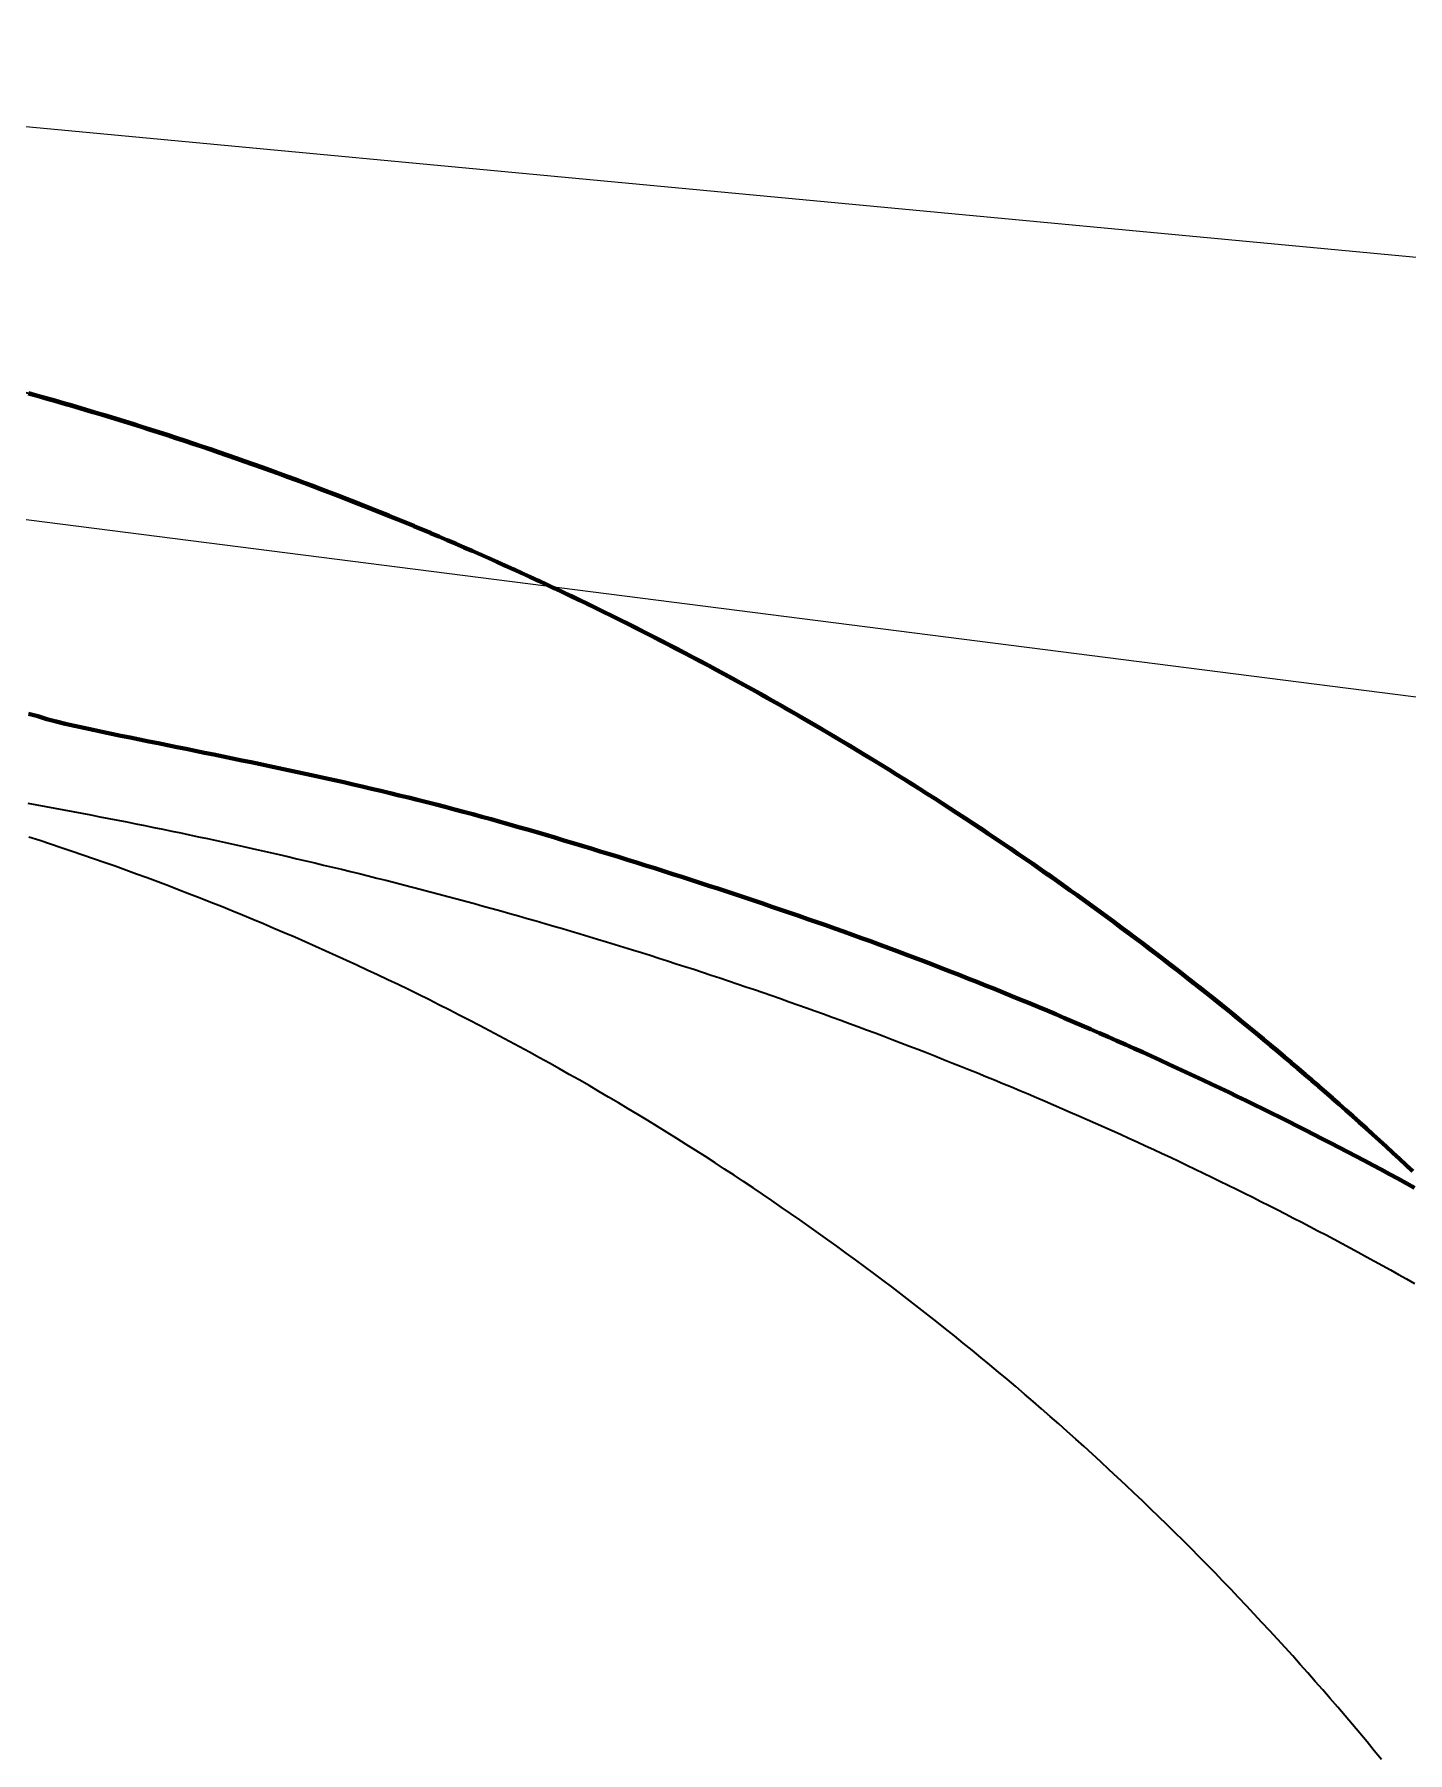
# Model space of a CAD drawing. Header units: millimetres. Extents: x 0 to 2382, y 0 to 420.
# Drawn here: x 161.99 to 169.57, y 322.09 to 331.59 of the extents above; entities that cross this region are included whole.
import ezdxf

# ---------------------------------------------------------------- set-up
doc = ezdxf.new("R2010")
doc.units = ezdxf.units.MM
doc.linetypes.add('IRAM-E-TRAZOS', pattern=[5, 4, -1])
for name, color, linetype, lineweight in [('01-VISIBLE', 7, 'CONTINUOUS', 70), ('02-OCULTA', 4, 'IRAM-E-TRAZOS', 35), ('08-FINA', 5, 'CONTINUOUS', 18)]:
    doc.layers.add(name, color=color, linetype=linetype, lineweight=lineweight)

msp = doc.modelspace()

# ---------------------------------------------------------------- linework, layer by layer
at = {"layer": '01-VISIBLE'}
for points in [[(169.6019, 325.3052), (169.5654, 325.3394), (169.5288, 325.3735), (169.492, 325.4075), (169.4552, 325.4414), (169.4183, 325.4752), (169.3813, 325.5089), (169.3442, 325.5425), (169.307, 325.576), (169.2698, 325.6094), (169.2324, 325.6427), (169.1949, 325.6759), (169.1574, 325.709), (169.1197, 325.742), (169.082, 325.7748), (169.0442, 325.8076), (169.0063, 325.8403), (168.9683, 325.8729), (168.9302, 325.9054), (168.892, 325.9377), (168.8538, 325.97), (168.8154, 326.0021), (168.777, 326.0342), (168.7385, 326.0662), (168.6999, 326.098), (168.6612, 326.1297), (168.6224, 326.1614), (168.5835, 326.1929), (168.5445, 326.2243), (168.5055, 326.2556), (168.4664, 326.2868), (168.4272, 326.3179), (168.3879, 326.3489), (168.3485, 326.3798), (168.309, 326.4106), (168.2695, 326.4413), (168.2298, 326.4718), (168.1901, 326.5023), (168.1503, 326.5326), (168.1104, 326.5629), (168.0705, 326.593), (168.0304, 326.623), (167.9903, 326.6529), (167.9501, 326.6827), (167.9098, 326.7124), (167.8694, 326.742), (167.8289, 326.7715), (167.7884, 326.8008), (167.7478, 326.8301), (167.7071, 326.8592), (167.6663, 326.8882), (167.6255, 326.9171), (167.5845, 326.9459), (167.5435, 326.9746), (167.5024, 327.0032), (167.4613, 327.0317), (167.42, 327.06), (167.3787, 327.0883), (167.3373, 327.1164), (167.2958, 327.1444), (167.2543, 327.1723), (167.2127, 327.2001), (167.1709, 327.2278), (167.1292, 327.2553), (167.0873, 327.2828), (167.0454, 327.3101), (167.0034, 327.3373), (166.9613, 327.3644), (166.9192, 327.3914), (166.8769, 327.4183), (166.8346, 327.445), (166.7923, 327.4717), (166.7498, 327.4982), (166.7073, 327.5246), (166.6647, 327.5509), (166.6221, 327.5771), (166.5793, 327.6031), (166.5365, 327.6291), (166.4936, 327.6549), (166.4507, 327.6806), (166.4077, 327.7062), (166.3646, 327.7317), (166.3215, 327.757), (166.2782, 327.7823), (166.2349, 327.8074), (166.1916, 327.8324), (166.1482, 327.8573), (166.1047, 327.882), (166.0611, 327.9067), (166.0175, 327.9312), (165.9738, 327.9556), (165.93, 327.9799), (165.8862, 328.004), (165.8423, 328.0281), (165.7983, 328.052), (165.7543, 328.0758), (165.7102, 328.0995), (165.666, 328.1231), (165.6218, 328.1465), (165.5775, 328.1698), (165.5332, 328.193), (165.4888, 328.2161), (165.4443, 328.2391), (165.3998, 328.2619), (165.3552, 328.2846), (165.3105, 328.3072), (165.2658, 328.3297), (165.221, 328.352), (165.1762, 328.3742), (165.1313, 328.3963), (165.0863, 328.4183), (165.0413, 328.4402), (164.9962, 328.4619), (164.951, 328.4835), (164.9058, 328.505), (164.8606, 328.5264), (164.8153, 328.5476), (164.7699, 328.5687), (164.7244, 328.5897), (164.6789, 328.6106), (164.6334, 328.6313), (164.5878, 328.6519), (164.5421, 328.6724), (164.4964, 328.6928), (164.4506, 328.713), (164.4048, 328.7332), (164.3589, 328.7531), (164.313, 328.773), (164.267, 328.7928), (164.2209, 328.8124), (164.1748, 328.8319), (164.1287, 328.8512), (164.0825, 328.8705), (164.0362, 328.8896), (163.9899, 328.9085), (163.9436, 328.9274), (163.8971, 328.9461), (163.8507, 328.9647), (163.8042, 328.9832), (163.7576, 329.0016), (163.711, 329.0198), (163.6643, 329.0379), (163.6176, 329.0558), (163.5708, 329.0737), (163.524, 329.0914), (163.4772, 329.109), (163.4303, 329.1264), (163.3833, 329.1437), (163.3363, 329.1609), (163.2892, 329.178), (163.2422, 329.1949), (163.195, 329.2117), (163.1478, 329.2284), (163.1006, 329.245), (163.0533, 329.2614), (163.006, 329.2777), (162.9586, 329.2939), (162.9112, 329.3099), (162.8637, 329.3258), (162.8162, 329.3416), (162.7687, 329.3572), (162.7211, 329.3727), (162.6735, 329.3881), (162.6258, 329.4034), (162.5781, 329.4185), (162.5304, 329.4335), (162.4826, 329.4483), (162.4347, 329.4631), (162.3869, 329.4777), (162.339, 329.4921), (162.291, 329.5065), (162.243, 329.5207), (162.195, 329.5347), (162.1469, 329.5487), (162.0988, 329.5625), (162.0507, 329.5762), (162.0025, 329.5897), (161.9543, 329.6031)], [(161.9544, 329.6047), (162.0026, 329.5912), (162.0508, 329.5777), (162.0989, 329.564), (162.147, 329.5502), (162.1951, 329.5362), (162.2432, 329.5221), (162.2912, 329.5079), (162.3391, 329.4936), (162.387, 329.4791), (162.4349, 329.4645), (162.4828, 329.4497), (162.5306, 329.4349), (162.5783, 329.4198), (162.626, 329.4047), (162.6737, 329.3895), (162.7213, 329.3741), (162.7689, 329.3585), (162.8165, 329.3429), (162.864, 329.3271), (162.9114, 329.3112), (162.9589, 329.2951), (163.0062, 329.279), (163.0536, 329.2627), (163.1008, 329.2462), (163.1481, 329.2297), (163.1953, 329.213), (163.2424, 329.1961), (163.2895, 329.1792), (163.3366, 329.1621), (163.3836, 329.1449), (163.4306, 329.1276), (163.4775, 329.1101), (163.5243, 329.0925), (163.5712, 329.0748), (163.6179, 329.0569), (163.6646, 329.039), (163.7113, 329.0209), (163.7579, 329.0026), (163.8045, 328.9843), (163.851, 328.9658), (163.8975, 328.9472), (163.9439, 328.9284), (163.9903, 328.9096), (164.0366, 328.8906), (164.0829, 328.8715), (164.1291, 328.8522), (164.1752, 328.8328), (164.2213, 328.8133), (164.2674, 328.7937), (164.3134, 328.774), (164.3593, 328.7541), (164.4052, 328.7341), (164.451, 328.7139), (164.4968, 328.6937), (164.5425, 328.6733), (164.5882, 328.6528), (164.6338, 328.6322), (164.6794, 328.6114), (164.7249, 328.5906), (164.7703, 328.5696), (164.8157, 328.5484), (164.861, 328.5272), (164.9063, 328.5058), (164.9515, 328.4843), (164.9966, 328.4627), (165.0417, 328.4409), (165.0868, 328.4191), (165.1317, 328.3971), (165.1766, 328.375), (165.2215, 328.3527), (165.2663, 328.3304), (165.311, 328.3079), (165.3557, 328.2853), (165.4003, 328.2626), (165.4448, 328.2397), (165.4893, 328.2167), (165.5337, 328.1937), (165.5781, 328.1704), (165.6224, 328.1471), (165.6666, 328.1237), (165.7107, 328.1001), (165.7548, 328.0764), (165.7989, 328.0526), (165.8428, 328.0286), (165.8867, 328.0046), (165.9306, 327.9804), (165.9743, 327.9561), (166.018, 327.9317), (166.0617, 327.9072), (166.1052, 327.8825), (166.1487, 327.8577), (166.1922, 327.8329), (166.2355, 327.8078), (166.2788, 327.7827), (166.3221, 327.7575), (166.3652, 327.7321), (166.4083, 327.7066), (166.4513, 327.681), (166.4943, 327.6553), (166.5372, 327.6295), (166.58, 327.6035), (166.6227, 327.5775), (166.6654, 327.5513), (166.7079, 327.525), (166.7505, 327.4985), (166.7929, 327.472), (166.8353, 327.4454), (166.8776, 327.4186), (166.9198, 327.3917), (166.962, 327.3647), (167.0041, 327.3376), (167.0461, 327.3104), (167.088, 327.283), (167.1299, 327.2556), (167.1716, 327.228), (167.2133, 327.2003), (167.255, 327.1725), (167.2965, 327.1446), (167.338, 327.1166), (167.3794, 327.0885), (167.4207, 327.0602), (167.462, 327.0318), (167.5032, 327.0034), (167.5443, 326.9748), (167.5853, 326.9461), (167.6262, 326.9173), (167.6671, 326.8883), (167.7078, 326.8593), (167.7485, 326.8301), (167.7891, 326.8009), (167.8297, 326.7715), (167.8701, 326.742), (167.9105, 326.7125), (167.9508, 326.6828), (167.991, 326.6529), (168.0312, 326.623), (168.0712, 326.593), (168.1112, 326.5629), (168.1511, 326.5326), (168.1909, 326.5022), (168.2306, 326.4718), (168.2702, 326.4412), (168.3098, 326.4105), (168.3493, 326.3797), (168.3886, 326.3488), (168.4279, 326.3178), (168.4672, 326.2867), (168.5063, 326.2555), (168.5453, 326.2242), (168.5843, 326.1927), (168.6232, 326.1612), (168.662, 326.1296), (168.7007, 326.0978), (168.7393, 326.066), (168.7778, 326.034), (168.8163, 326.0019), (168.8546, 325.9698), (168.8929, 325.9375), (168.931, 325.9051), (168.9691, 325.8726), (169.0071, 325.84), (169.045, 325.8073), (169.0829, 325.7745), (169.1206, 325.7416), (169.1582, 325.7086), (169.1958, 325.6755), (169.2332, 325.6423), (169.2706, 325.609), (169.3079, 325.5756), (169.3451, 325.5421), (169.3822, 325.5085), (169.4192, 325.4748), (169.4561, 325.441), (169.4929, 325.4071), (169.5296, 325.373), (169.5663, 325.3389), (169.6028, 325.3047)], [(161.9544, 329.6047), (162.0026, 329.5912), (162.0508, 329.5777), (162.0989, 329.564), (162.147, 329.5502), (162.1951, 329.5362), (162.2432, 329.5221), (162.2912, 329.5079), (162.3391, 329.4936), (162.387, 329.4791), (162.4349, 329.4645), (162.4828, 329.4497), (162.5306, 329.4349), (162.5783, 329.4198), (162.626, 329.4047), (162.6737, 329.3895), (162.7213, 329.3741), (162.7689, 329.3585), (162.8165, 329.3429), (162.864, 329.3271), (162.9114, 329.3112), (162.9589, 329.2951), (163.0062, 329.279), (163.0536, 329.2627), (163.1008, 329.2462), (163.1481, 329.2297), (163.1953, 329.213), (163.2424, 329.1961), (163.2895, 329.1792), (163.3366, 329.1621), (163.3836, 329.1449), (163.4306, 329.1276), (163.4775, 329.1101), (163.5243, 329.0925), (163.5712, 329.0748), (163.6179, 329.0569), (163.6646, 329.039), (163.7113, 329.0209), (163.7579, 329.0026), (163.8045, 328.9843), (163.851, 328.9658), (163.8975, 328.9472), (163.9439, 328.9284), (163.9903, 328.9096), (164.0366, 328.8906), (164.0829, 328.8715), (164.1291, 328.8522), (164.1752, 328.8328), (164.2213, 328.8133), (164.2674, 328.7937), (164.3134, 328.774), (164.3593, 328.7541), (164.4052, 328.7341), (164.451, 328.7139), (164.4968, 328.6937), (164.5425, 328.6733), (164.5882, 328.6528), (164.6338, 328.6322), (164.6794, 328.6114), (164.7249, 328.5906), (164.7703, 328.5696), (164.8157, 328.5484), (164.861, 328.5272), (164.9063, 328.5058), (164.9515, 328.4843), (164.9966, 328.4627), (165.0417, 328.4409), (165.0868, 328.4191), (165.1317, 328.3971), (165.1766, 328.375), (165.2215, 328.3527), (165.2663, 328.3304), (165.311, 328.3079), (165.3557, 328.2853), (165.4003, 328.2626), (165.4448, 328.2397), (165.4893, 328.2167), (165.5337, 328.1937), (165.5781, 328.1704), (165.6224, 328.1471), (165.6666, 328.1237), (165.7107, 328.1001), (165.7548, 328.0764), (165.7989, 328.0526), (165.8428, 328.0286), (165.8867, 328.0046), (165.9306, 327.9804), (165.9743, 327.9561), (166.018, 327.9317), (166.0617, 327.9072), (166.1052, 327.8825), (166.1487, 327.8577), (166.1922, 327.8329), (166.2355, 327.8078), (166.2788, 327.7827), (166.3221, 327.7575), (166.3652, 327.7321), (166.4083, 327.7066), (166.4513, 327.681), (166.4943, 327.6553), (166.5372, 327.6295), (166.58, 327.6035), (166.6227, 327.5775), (166.6654, 327.5513), (166.7079, 327.525), (166.7505, 327.4985), (166.7929, 327.472), (166.8353, 327.4454), (166.8776, 327.4186), (166.9198, 327.3917), (166.962, 327.3647), (167.0041, 327.3376), (167.0461, 327.3104), (167.088, 327.283), (167.1299, 327.2556), (167.1716, 327.228), (167.2133, 327.2003), (167.255, 327.1725), (167.2965, 327.1446), (167.338, 327.1166), (167.3794, 327.0885), (167.4207, 327.0602), (167.462, 327.0318), (167.5032, 327.0034), (167.5443, 326.9748), (167.5853, 326.9461), (167.6262, 326.9173), (167.6671, 326.8883), (167.7078, 326.8593), (167.7485, 326.8301), (167.7891, 326.8009), (167.8297, 326.7715), (167.8701, 326.742), (167.9105, 326.7125), (167.9508, 326.6828), (167.991, 326.6529), (168.0312, 326.623), (168.0712, 326.593), (168.1112, 326.5629), (168.1511, 326.5326), (168.1909, 326.5022), (168.2306, 326.4718), (168.2702, 326.4412), (168.3098, 326.4105), (168.3493, 326.3797), (168.3886, 326.3488), (168.4279, 326.3178), (168.4672, 326.2867), (168.5063, 326.2555), (168.5453, 326.2242), (168.5843, 326.1927), (168.6232, 326.1612), (168.662, 326.1296), (168.7007, 326.0978), (168.7393, 326.066), (168.7778, 326.034), (168.8163, 326.0019), (168.8546, 325.9698), (168.8929, 325.9375), (168.931, 325.9051), (168.9691, 325.8726), (169.0071, 325.84), (169.045, 325.8073), (169.0829, 325.7745), (169.1206, 325.7416), (169.1582, 325.7086), (169.1958, 325.6755), (169.2332, 325.6423), (169.2706, 325.609), (169.3079, 325.5756), (169.3451, 325.5421), (169.3822, 325.5085), (169.4192, 325.4748), (169.4561, 325.441), (169.4929, 325.4071), (169.5296, 325.373), (169.5663, 325.3389), (169.6028, 325.3047)], [(161.9544, 329.6047), (162.0026, 329.5912), (162.0508, 329.5777), (162.0989, 329.564), (162.147, 329.5502), (162.1951, 329.5362), (162.2432, 329.5221), (162.2912, 329.5079), (162.3391, 329.4936), (162.387, 329.4791), (162.4349, 329.4645), (162.4828, 329.4497), (162.5306, 329.4349), (162.5783, 329.4198), (162.626, 329.4047), (162.6737, 329.3895), (162.7213, 329.3741), (162.7689, 329.3585), (162.8165, 329.3429), (162.864, 329.3271), (162.9114, 329.3112), (162.9589, 329.2951), (163.0062, 329.279), (163.0536, 329.2627), (163.1008, 329.2462), (163.1481, 329.2297), (163.1953, 329.213), (163.2424, 329.1961), (163.2895, 329.1792), (163.3366, 329.1621), (163.3836, 329.1449), (163.4306, 329.1276), (163.4775, 329.1101), (163.5243, 329.0925), (163.5712, 329.0748), (163.6179, 329.0569), (163.6646, 329.039), (163.7113, 329.0209), (163.7579, 329.0026), (163.8045, 328.9843), (163.851, 328.9658), (163.8975, 328.9472), (163.9439, 328.9284), (163.9903, 328.9096), (164.0366, 328.8906), (164.0829, 328.8715), (164.1291, 328.8522), (164.1752, 328.8328), (164.2213, 328.8133), (164.2674, 328.7937), (164.3134, 328.774), (164.3593, 328.7541), (164.4052, 328.7341), (164.451, 328.7139), (164.4968, 328.6937), (164.5425, 328.6733), (164.5882, 328.6528), (164.6338, 328.6322), (164.6794, 328.6114), (164.7249, 328.5906), (164.7703, 328.5696), (164.8157, 328.5484), (164.861, 328.5272), (164.9063, 328.5058), (164.9515, 328.4843), (164.9966, 328.4627), (165.0417, 328.4409), (165.0868, 328.4191), (165.1317, 328.3971), (165.1766, 328.375), (165.2215, 328.3527), (165.2663, 328.3304), (165.311, 328.3079), (165.3557, 328.2853), (165.4003, 328.2626), (165.4448, 328.2397), (165.4893, 328.2167), (165.5337, 328.1937), (165.5781, 328.1704), (165.6224, 328.1471), (165.6666, 328.1237), (165.7107, 328.1001), (165.7548, 328.0764), (165.7989, 328.0526), (165.8428, 328.0286), (165.8867, 328.0046), (165.9306, 327.9804), (165.9743, 327.9561), (166.018, 327.9317), (166.0617, 327.9072), (166.1052, 327.8825), (166.1487, 327.8577), (166.1922, 327.8329), (166.2355, 327.8078), (166.2788, 327.7827), (166.3221, 327.7575), (166.3652, 327.7321), (166.4083, 327.7066), (166.4513, 327.681), (166.4943, 327.6553), (166.5372, 327.6295), (166.58, 327.6035), (166.6227, 327.5775), (166.6654, 327.5513), (166.7079, 327.525), (166.7505, 327.4985), (166.7929, 327.472), (166.8353, 327.4454), (166.8776, 327.4186), (166.9198, 327.3917), (166.962, 327.3647), (167.0041, 327.3376), (167.0461, 327.3104), (167.088, 327.283), (167.1299, 327.2556), (167.1716, 327.228), (167.2133, 327.2003), (167.255, 327.1725), (167.2965, 327.1446), (167.338, 327.1166), (167.3794, 327.0885), (167.4207, 327.0602), (167.462, 327.0318), (167.5032, 327.0034), (167.5443, 326.9748), (167.5853, 326.9461), (167.6262, 326.9173), (167.6671, 326.8883), (167.7078, 326.8593), (167.7485, 326.8301), (167.7891, 326.8009), (167.8297, 326.7715), (167.8701, 326.742), (167.9105, 326.7125), (167.9508, 326.6828), (167.991, 326.6529), (168.0312, 326.623), (168.0712, 326.593), (168.1112, 326.5629), (168.1511, 326.5326), (168.1909, 326.5022), (168.2306, 326.4718), (168.2702, 326.4412), (168.3098, 326.4105), (168.3493, 326.3797), (168.3886, 326.3488), (168.4279, 326.3178), (168.4672, 326.2867), (168.5063, 326.2555), (168.5453, 326.2242), (168.5843, 326.1927), (168.6232, 326.1612), (168.662, 326.1296), (168.7007, 326.0978), (168.7393, 326.066), (168.7778, 326.034), (168.8163, 326.0019), (168.8546, 325.9698), (168.8929, 325.9375), (168.931, 325.9051), (168.9691, 325.8726), (169.0071, 325.84), (169.045, 325.8073), (169.0829, 325.7745), (169.1206, 325.7416), (169.1582, 325.7086), (169.1958, 325.6755), (169.2332, 325.6423), (169.2706, 325.609), (169.3079, 325.5756), (169.3451, 325.5421), (169.3822, 325.5085), (169.4192, 325.4748), (169.4561, 325.441), (169.4929, 325.4071), (169.5296, 325.373), (169.5663, 325.3389), (169.6028, 325.3047)], [(161.9544, 329.6047), (162.0026, 329.5912), (162.0508, 329.5777), (162.0989, 329.564), (162.147, 329.5502), (162.1951, 329.5362), (162.2432, 329.5221), (162.2912, 329.5079), (162.3391, 329.4936), (162.387, 329.4791), (162.4349, 329.4645), (162.4828, 329.4497), (162.5306, 329.4349), (162.5783, 329.4198), (162.626, 329.4047), (162.6737, 329.3895), (162.7213, 329.3741), (162.7689, 329.3585), (162.8165, 329.3429), (162.864, 329.3271), (162.9114, 329.3112), (162.9589, 329.2951), (163.0062, 329.279), (163.0536, 329.2627), (163.1008, 329.2462), (163.1481, 329.2297), (163.1953, 329.213), (163.2424, 329.1961), (163.2895, 329.1792), (163.3366, 329.1621), (163.3836, 329.1449), (163.4306, 329.1276), (163.4775, 329.1101), (163.5243, 329.0925), (163.5712, 329.0748), (163.6179, 329.0569), (163.6646, 329.039), (163.7113, 329.0209), (163.7579, 329.0026), (163.8045, 328.9843), (163.851, 328.9658), (163.8975, 328.9472), (163.9439, 328.9284), (163.9903, 328.9096), (164.0366, 328.8906), (164.0829, 328.8715), (164.1291, 328.8522), (164.1752, 328.8328), (164.2213, 328.8133), (164.2674, 328.7937), (164.3134, 328.774), (164.3593, 328.7541), (164.4052, 328.7341), (164.451, 328.7139), (164.4968, 328.6937), (164.5425, 328.6733), (164.5882, 328.6528), (164.6338, 328.6322), (164.6794, 328.6114), (164.7249, 328.5906), (164.7703, 328.5696), (164.8157, 328.5484), (164.861, 328.5272), (164.9063, 328.5058), (164.9515, 328.4843), (164.9966, 328.4627), (165.0417, 328.4409), (165.0868, 328.4191), (165.1317, 328.3971), (165.1766, 328.375), (165.2215, 328.3527), (165.2663, 328.3304), (165.311, 328.3079), (165.3557, 328.2853), (165.4003, 328.2626), (165.4448, 328.2397), (165.4893, 328.2167), (165.5337, 328.1937), (165.5781, 328.1704), (165.6224, 328.1471), (165.6666, 328.1237), (165.7107, 328.1001), (165.7548, 328.0764), (165.7989, 328.0526), (165.8428, 328.0286), (165.8867, 328.0046), (165.9306, 327.9804), (165.9743, 327.9561), (166.018, 327.9317), (166.0617, 327.9072), (166.1052, 327.8825), (166.1487, 327.8577), (166.1922, 327.8329), (166.2355, 327.8078), (166.2788, 327.7827), (166.3221, 327.7575), (166.3652, 327.7321), (166.4083, 327.7066), (166.4513, 327.681), (166.4943, 327.6553), (166.5372, 327.6295), (166.58, 327.6035), (166.6227, 327.5775), (166.6654, 327.5513), (166.7079, 327.525), (166.7505, 327.4985), (166.7929, 327.472), (166.8353, 327.4454), (166.8776, 327.4186), (166.9198, 327.3917), (166.962, 327.3647), (167.0041, 327.3376), (167.0461, 327.3104), (167.088, 327.283), (167.1299, 327.2556), (167.1716, 327.228), (167.2133, 327.2003), (167.255, 327.1725), (167.2965, 327.1446), (167.338, 327.1166), (167.3794, 327.0885), (167.4207, 327.0602), (167.462, 327.0318), (167.5032, 327.0034), (167.5443, 326.9748), (167.5853, 326.9461), (167.6262, 326.9173), (167.6671, 326.8883), (167.7078, 326.8593), (167.7485, 326.8301), (167.7891, 326.8009), (167.8297, 326.7715), (167.8701, 326.742), (167.9105, 326.7125), (167.9508, 326.6828), (167.991, 326.6529), (168.0312, 326.623), (168.0712, 326.593), (168.1112, 326.5629), (168.1511, 326.5326), (168.1909, 326.5022), (168.2306, 326.4718), (168.2702, 326.4412), (168.3098, 326.4105), (168.3493, 326.3797), (168.3886, 326.3488), (168.4279, 326.3178), (168.4672, 326.2867), (168.5063, 326.2555), (168.5453, 326.2242), (168.5843, 326.1927), (168.6232, 326.1612), (168.662, 326.1296), (168.7007, 326.0978), (168.7393, 326.066), (168.7778, 326.034), (168.8163, 326.0019), (168.8546, 325.9698), (168.8929, 325.9375), (168.931, 325.9051), (168.9691, 325.8726), (169.0071, 325.84), (169.045, 325.8073), (169.0829, 325.7745), (169.1206, 325.7416), (169.1582, 325.7086), (169.1958, 325.6755), (169.2332, 325.6423), (169.2706, 325.609), (169.3079, 325.5756), (169.3451, 325.5421), (169.3822, 325.5085), (169.4192, 325.4748), (169.4561, 325.441), (169.4929, 325.4071), (169.5296, 325.373), (169.5663, 325.3389), (169.6028, 325.3047)], [(169.6115, 325.214), (169.5656, 325.2393), (169.5196, 325.2644), (169.4735, 325.2894), (169.4273, 325.3143), (169.3811, 325.3391), (169.3348, 325.3637), (169.2885, 325.3882), (169.2421, 325.4126), (169.1956, 325.4369), (169.149, 325.461), (169.1024, 325.485), (169.0558, 325.5089), (169.009, 325.5327), (168.9622, 325.5564), (168.9154, 325.5799), (168.8685, 325.6034), (168.8215, 325.6267), (168.7745, 325.6499), (168.7274, 325.6729), (168.6803, 325.6959), (168.6331, 325.7187), (168.5858, 325.7415), (168.5385, 325.7641), (168.4912, 325.7866), (168.4437, 325.809), (168.3963, 325.8312), (168.3488, 325.8534), (168.3012, 325.8754), (168.2536, 325.8974), (168.2059, 325.9192), (168.1582, 325.9409), (168.1104, 325.9625), (168.0625, 325.984), (168.0147, 326.0054), (167.9667, 326.0266), (167.9188, 326.0478), (167.8708, 326.0689), (167.8227, 326.0898), (167.7746, 326.1106), (167.7264, 326.1313), (167.6782, 326.1519), (167.6299, 326.1724), (167.5816, 326.1928), (167.5332, 326.2131), (167.4848, 326.2332), (167.4364, 326.2532), (167.3879, 326.2732), (167.3393, 326.293), (167.2907, 326.3126), (167.2421, 326.3322), (167.1934, 326.3517), (167.1446, 326.371), (167.0959, 326.3902), (167.047, 326.4093), (166.9982, 326.4283), (166.9492, 326.4472), (166.9003, 326.4659), (166.8513, 326.4845), (166.8022, 326.503), (166.7531, 326.5214), (166.7039, 326.5397), (166.6548, 326.5579), (166.6055, 326.5759), (166.5563, 326.5938), (166.5069, 326.6117), (166.4576, 326.6294), (166.4082, 326.6469), (166.3588, 326.6644), (166.3093, 326.6818), (166.2598, 326.6991), (166.2103, 326.7163), (166.1607, 326.7334), (166.1111, 326.7504), (166.0614, 326.7673), (166.0118, 326.7841), (165.9621, 326.8008), (165.9124, 326.8175), (165.8626, 326.834), (165.8128, 326.8505), (165.763, 326.8669), (165.7132, 326.8832), (165.6633, 326.8994), (165.6134, 326.9155), (165.5635, 326.9316), (165.5136, 326.9476), (165.4636, 326.9635), (165.4137, 326.9794), (165.3637, 326.9951), (165.3136, 327.0109), (165.2636, 327.0265), (165.2135, 327.0421), (165.1634, 327.0576), (165.1133, 327.073), (165.0632, 327.0884), (165.013, 327.1037), (164.9628, 327.1188), (164.9126, 327.1339), (164.8624, 327.1489), (164.8121, 327.1638), (164.7618, 327.1785), (164.7114, 327.1931), (164.661, 327.2076), (164.6106, 327.222), (164.5601, 327.2362), (164.5096, 327.2502), (164.4591, 327.2641), (164.4085, 327.2779), (164.3578, 327.2915), (164.3072, 327.305), (164.2564, 327.3183), (164.2057, 327.3314), (164.1549, 327.3444), (164.104, 327.3572), (164.0532, 327.3699), (164.0022, 327.3825), (163.9513, 327.3948), (163.9003, 327.4071), (163.8493, 327.4191), (163.7982, 327.4311), (163.7471, 327.4429), (163.696, 327.4545), (163.6449, 327.4661), (163.5937, 327.4775), (163.5425, 327.4887), (163.4913, 327.4999), (163.44, 327.511), (163.3887, 327.522), (163.3375, 327.5329), (163.2862, 327.5437), (163.2348, 327.5545), (163.1835, 327.5652), (163.1322, 327.5759), (163.0808, 327.5865), (163.0295, 327.5971), (162.9781, 327.6076), (162.9267, 327.6181), (162.8754, 327.6286), (162.824, 327.6391), (162.7726, 327.6495), (162.7212, 327.6599), (162.6698, 327.6704), (162.6184, 327.6808), (162.5671, 327.6913), (162.5157, 327.7018), (162.4643, 327.7123), (162.413, 327.7229), (162.3616, 327.7336), (162.3103, 327.7444), (162.2591, 327.7554), (162.2078, 327.7666), (162.1567, 327.7782), (162.1058, 327.7906), (162.0552, 327.8044), (162.0051, 327.8198), (161.9546, 327.8339)]]:
    msp.add_lwpolyline(points, dxfattribs=at)
at = {"layer": '02-OCULTA'}
for points in [[(169.5758, 325.3297), (169.5231, 325.3788), (169.4701, 325.4276), (169.4171, 325.4763), (169.3638, 325.5248), (169.3103, 325.5731), (169.2566, 325.6211), (169.2028, 325.6689), (169.1487, 325.7166), (169.0945, 325.764), (169.0401, 325.8112), (168.9855, 325.8582), (168.9307, 325.905), (168.8757, 325.9515), (168.8206, 325.9978), (168.7652, 326.044), (168.7097, 326.0899), (168.654, 326.1356), (168.5982, 326.181), (168.5421, 326.2263), (168.4859, 326.2713), (168.4295, 326.3161), (168.3729, 326.3607), (168.3161, 326.4051), (168.2592, 326.4492), (168.2021, 326.4931), (168.1448, 326.5368), (168.0874, 326.5803), (168.0298, 326.6235), (167.972, 326.6665), (167.914, 326.7093), (167.8559, 326.7518), (167.7976, 326.7942), (167.7392, 326.8363), (167.6805, 326.8781), (167.6218, 326.9198), (167.5628, 326.9612), (167.5037, 327.0023), (167.4444, 327.0433), (167.385, 327.084), (167.3254, 327.1245), (167.2657, 327.1647), (167.2057, 327.2047), (167.1457, 327.2445), (167.0855, 327.284), (167.0251, 327.3233), (166.9646, 327.3623), (166.9039, 327.4012), (166.843, 327.4397), (166.7821, 327.4781), (166.7209, 327.5162), (166.6596, 327.554), (166.5982, 327.5916), (166.5366, 327.629), (166.4749, 327.6661), (166.413, 327.703), (166.351, 327.7397), (166.2888, 327.7761), (166.2265, 327.8122), (166.1641, 327.8481), (166.1015, 327.8838), (166.0388, 327.9192), (165.9759, 327.9544), (165.9129, 327.9893), (165.8498, 328.024), (165.7865, 328.0584), (165.7231, 328.0926), (165.6595, 328.1265), (165.5958, 328.1602), (165.532, 328.1936), (165.4681, 328.2268), (165.404, 328.2597), (165.3398, 328.2924), (165.2755, 328.3248), (165.211, 328.357), (165.1465, 328.3889), (165.0817, 328.4205), (165.0169, 328.4519), (164.952, 328.4831), (164.8869, 328.514), (164.8217, 328.5446), (164.7564, 328.575), (164.6909, 328.6051), (164.6254, 328.635), (164.5597, 328.6646), (164.4939, 328.6939), (164.428, 328.723), (164.362, 328.7518), (164.2959, 328.7804), (164.2296, 328.8087), (164.1633, 328.8367), (164.0968, 328.8645), (164.0302, 328.892), (163.9636, 328.9193), (163.8968, 328.9463), (163.8299, 328.973), (163.7629, 328.9995), (163.6958, 329.0257), (163.6286, 329.0516), (163.5613, 329.0773), (163.4939, 329.1027), (163.4264, 329.1278), (163.3588, 329.1527), (163.2911, 329.1773), (163.2233, 329.2017), (163.1554, 329.2258), (163.0874, 329.2496), (163.0193, 329.2731), (162.9511, 329.2964), (162.8829, 329.3194), (162.8145, 329.3421), (162.7461, 329.3646), (162.6776, 329.3868), (162.6089, 329.4087), (162.5402, 329.4304), (162.4715, 329.4518), (162.4026, 329.4729), (162.3336, 329.4937), (162.2646, 329.5143), (162.1955, 329.5346), (162.1263, 329.5546), (162.057, 329.5744), (161.9877, 329.5939), (161.9182, 329.6131)], [(169.5758, 325.3297), (169.5231, 325.3788), (169.4701, 325.4276), (169.4171, 325.4763), (169.3638, 325.5248), (169.3103, 325.5731), (169.2566, 325.6211), (169.2028, 325.6689), (169.1487, 325.7166), (169.0945, 325.764), (169.0401, 325.8112), (168.9855, 325.8582), (168.9307, 325.905), (168.8757, 325.9515), (168.8206, 325.9978), (168.7652, 326.044), (168.7097, 326.0899), (168.654, 326.1356), (168.5982, 326.181), (168.5421, 326.2263), (168.4859, 326.2713), (168.4295, 326.3161), (168.3729, 326.3607), (168.3161, 326.4051), (168.2592, 326.4492), (168.2021, 326.4931), (168.1448, 326.5368), (168.0874, 326.5803), (168.0298, 326.6235), (167.972, 326.6665), (167.914, 326.7093), (167.8559, 326.7518), (167.7976, 326.7942), (167.7392, 326.8363), (167.6805, 326.8781), (167.6218, 326.9198), (167.5628, 326.9612), (167.5037, 327.0023), (167.4444, 327.0433), (167.385, 327.084), (167.3254, 327.1245), (167.2657, 327.1647), (167.2057, 327.2047), (167.1457, 327.2445), (167.0855, 327.284), (167.0251, 327.3233), (166.9646, 327.3623), (166.9039, 327.4012), (166.843, 327.4397), (166.7821, 327.4781), (166.7209, 327.5162), (166.6596, 327.554), (166.5982, 327.5916), (166.5366, 327.629), (166.4749, 327.6661), (166.413, 327.703), (166.351, 327.7397), (166.2888, 327.7761), (166.2265, 327.8122), (166.1641, 327.8481), (166.1015, 327.8838), (166.0388, 327.9192), (165.9759, 327.9544), (165.9129, 327.9893), (165.8498, 328.024), (165.7865, 328.0584), (165.7231, 328.0926), (165.6595, 328.1265), (165.5958, 328.1602), (165.532, 328.1936), (165.4681, 328.2268), (165.404, 328.2597), (165.3398, 328.2924), (165.2755, 328.3248), (165.211, 328.357), (165.1465, 328.3889), (165.0817, 328.4205), (165.0169, 328.4519), (164.952, 328.4831), (164.8869, 328.514), (164.8217, 328.5446), (164.7564, 328.575), (164.6909, 328.6051), (164.6254, 328.635), (164.5597, 328.6646), (164.4939, 328.6939), (164.428, 328.723), (164.362, 328.7518), (164.2959, 328.7804), (164.2296, 328.8087), (164.1633, 328.8367), (164.0968, 328.8645), (164.0302, 328.892), (163.9636, 328.9193), (163.8968, 328.9463), (163.8299, 328.973), (163.7629, 328.9995), (163.6958, 329.0257), (163.6286, 329.0516), (163.5613, 329.0773), (163.4939, 329.1027), (163.4264, 329.1278), (163.3588, 329.1527), (163.2911, 329.1773), (163.2233, 329.2017), (163.1554, 329.2258), (163.0874, 329.2496), (163.0193, 329.2731), (162.9511, 329.2964), (162.8829, 329.3194), (162.8145, 329.3421), (162.7461, 329.3646), (162.6776, 329.3868), (162.6089, 329.4087), (162.5402, 329.4304), (162.4715, 329.4518), (162.4026, 329.4729), (162.3336, 329.4937), (162.2646, 329.5143), (162.1955, 329.5346), (162.1263, 329.5546), (162.057, 329.5744), (161.9877, 329.5939), (161.9182, 329.6131)], [(169.5758, 325.3297), (169.5231, 325.3788), (169.4701, 325.4276), (169.4171, 325.4763), (169.3638, 325.5248), (169.3103, 325.5731), (169.2566, 325.6211), (169.2028, 325.6689), (169.1487, 325.7166), (169.0945, 325.764), (169.0401, 325.8112), (168.9855, 325.8582), (168.9307, 325.905), (168.8757, 325.9515), (168.8206, 325.9978), (168.7652, 326.044), (168.7097, 326.0899), (168.654, 326.1356), (168.5982, 326.181), (168.5421, 326.2263), (168.4859, 326.2713), (168.4295, 326.3161), (168.3729, 326.3607), (168.3161, 326.4051), (168.2592, 326.4492), (168.2021, 326.4931), (168.1448, 326.5368), (168.0874, 326.5803), (168.0298, 326.6235), (167.972, 326.6665), (167.914, 326.7093), (167.8559, 326.7518), (167.7976, 326.7942), (167.7392, 326.8363), (167.6805, 326.8781), (167.6218, 326.9198), (167.5628, 326.9612), (167.5037, 327.0023), (167.4444, 327.0433), (167.385, 327.084), (167.3254, 327.1245), (167.2657, 327.1647), (167.2057, 327.2047), (167.1457, 327.2445), (167.0855, 327.284), (167.0251, 327.3233), (166.9646, 327.3623), (166.9039, 327.4012), (166.843, 327.4397), (166.7821, 327.4781), (166.7209, 327.5162), (166.6596, 327.554), (166.5982, 327.5916), (166.5366, 327.629), (166.4749, 327.6661), (166.413, 327.703), (166.351, 327.7397), (166.2888, 327.7761), (166.2265, 327.8122), (166.1641, 327.8481), (166.1015, 327.8838), (166.0388, 327.9192), (165.9759, 327.9544), (165.9129, 327.9893), (165.8498, 328.024), (165.7865, 328.0584), (165.7231, 328.0926), (165.6595, 328.1265), (165.5958, 328.1602), (165.532, 328.1936), (165.4681, 328.2268), (165.404, 328.2597), (165.3398, 328.2924), (165.2755, 328.3248), (165.211, 328.357), (165.1465, 328.3889), (165.0817, 328.4205), (165.0169, 328.4519), (164.952, 328.4831), (164.8869, 328.514), (164.8217, 328.5446), (164.7564, 328.575), (164.6909, 328.6051), (164.6254, 328.635), (164.5597, 328.6646), (164.4939, 328.6939), (164.428, 328.723), (164.362, 328.7518), (164.2959, 328.7804), (164.2296, 328.8087), (164.1633, 328.8367), (164.0968, 328.8645), (164.0302, 328.892), (163.9636, 328.9193), (163.8968, 328.9463), (163.8299, 328.973), (163.7629, 328.9995), (163.6958, 329.0257), (163.6286, 329.0516), (163.5613, 329.0773), (163.4939, 329.1027), (163.4264, 329.1278), (163.3588, 329.1527), (163.2911, 329.1773), (163.2233, 329.2017), (163.1554, 329.2258), (163.0874, 329.2496), (163.0193, 329.2731), (162.9511, 329.2964), (162.8829, 329.3194), (162.8145, 329.3421), (162.7461, 329.3646), (162.6776, 329.3868), (162.6089, 329.4087), (162.5402, 329.4304), (162.4715, 329.4518), (162.4026, 329.4729), (162.3336, 329.4937), (162.2646, 329.5143), (162.1955, 329.5346), (162.1263, 329.5546), (162.057, 329.5744), (161.9877, 329.5939), (161.9182, 329.6131)], [(161.9502, 327.3387), (162, 327.3297), (162.0498, 327.3207), (162.0996, 327.3116), (162.1493, 327.3024), (162.1991, 327.2931), (162.2488, 327.2837), (162.2985, 327.2743), (162.3482, 327.2647), (162.3978, 327.2551), (162.4475, 327.2454), (162.4971, 327.2356), (162.5468, 327.2257), (162.5964, 327.2157), (162.646, 327.2056), (162.6955, 327.1955), (162.7451, 327.1853), (162.7946, 327.1749), (162.8441, 327.1645), (162.8936, 327.154), (162.9431, 327.1434), (162.9925, 327.1327), (163.042, 327.122), (163.0914, 327.1111), (163.1408, 327.1002), (163.1902, 327.0891), (163.2395, 327.078), (163.2889, 327.0668), (163.3382, 327.0555), (163.3875, 327.0441), (163.4368, 327.0326), (163.486, 327.0211), (163.5353, 327.0094), (163.5845, 326.9976), (163.6337, 326.9858), (163.6828, 326.9739), (163.732, 326.9619), (163.7811, 326.9498), (163.8302, 326.9376), (163.8793, 326.9253), (163.9284, 326.9129), (163.9774, 326.9004), (164.0264, 326.8879), (164.0754, 326.8752), (164.1244, 326.8625), (164.1733, 326.8496), (164.2222, 326.8367), (164.2711, 326.8237), (164.32, 326.8106), (164.3688, 326.7973), (164.4176, 326.7841), (164.4664, 326.7707), (164.5152, 326.7572), (164.5639, 326.7436), (164.6126, 326.7299), (164.6613, 326.7162), (164.71, 326.7023), (164.7586, 326.6884), (164.8072, 326.6743), (164.8558, 326.6602), (164.9044, 326.646), (164.9529, 326.6316), (165.0014, 326.6172), (165.0499, 326.6027), (165.0983, 326.5881), (165.1467, 326.5734), (165.1951, 326.5586), (165.2435, 326.5437), (165.2918, 326.5287), (165.3401, 326.5136), (165.3884, 326.4984), (165.4366, 326.4831), (165.4848, 326.4678), (165.533, 326.4523), (165.5811, 326.4367), (165.6292, 326.4211), (165.6773, 326.4053), (165.7253, 326.3894), (165.7734, 326.3735), (165.8213, 326.3574), (165.8693, 326.3413), (165.9172, 326.325), (165.9651, 326.3087), (166.0129, 326.2922), (166.0607, 326.2757), (166.1085, 326.259), (166.1563, 326.2423), (166.204, 326.2254), (166.2517, 326.2085), (166.2993, 326.1915), (166.3469, 326.1743), (166.3945, 326.1571), (166.442, 326.1397), (166.4895, 326.1223), (166.5369, 326.1047), (166.5844, 326.0871), (166.6317, 326.0693), (166.6791, 326.0515), (166.7264, 326.0335), (166.7737, 326.0155), (166.8209, 325.9973), (166.8681, 325.979), (166.9152, 325.9607), (166.9623, 325.9422), (167.0094, 325.9236), (167.0564, 325.905), (167.1034, 325.8862), (167.1503, 325.8673), (167.1972, 325.8483), (167.2441, 325.8292), (167.2909, 325.81), (167.3377, 325.7907), (167.3844, 325.7713), (167.4311, 325.7518), (167.4777, 325.7322), (167.5243, 325.7124), (167.5709, 325.6926), (167.6174, 325.6727), (167.6638, 325.6526), (167.7102, 325.6325), (167.7566, 325.6122), (167.8029, 325.5918), (167.8492, 325.5714), (167.8954, 325.5508), (167.9416, 325.5301), (167.9877, 325.5093), (168.0338, 325.4884), (168.0798, 325.4673), (168.1257, 325.4462), (168.1717, 325.425), (168.2175, 325.4036), (168.2634, 325.3821), (168.3091, 325.3606), (168.3548, 325.3389), (168.4005, 325.3171), (168.4461, 325.2952), (168.4917, 325.2731), (168.5371, 325.251), (168.5826, 325.2288), (168.628, 325.2064), (168.6733, 325.1839), (168.7186, 325.1613), (168.7638, 325.1386), (168.809, 325.1158), (168.8541, 325.0929), (168.8991, 325.0698), (168.9441, 325.0467), (168.989, 325.0234), (169.0339, 325), (169.0787, 324.9765), (169.1234, 324.9529), (169.1681, 324.9291), (169.2127, 324.9052), (169.2573, 324.8813), (169.3017, 324.8572), (169.3462, 324.833), (169.3905, 324.8086), (169.4348, 324.7842), (169.4791, 324.7596), (169.5232, 324.7349), (169.5673, 324.7101), (169.6113, 324.6851)], [(169.4297, 322.0541), (169.3898, 322.1027), (169.3498, 322.1511), (169.3095, 322.1993), (169.2691, 322.2474), (169.2285, 322.2953), (169.1877, 322.3431), (169.1467, 322.3907), (169.1055, 322.4382), (169.0641, 322.4854), (169.0226, 322.5326), (168.9809, 322.5795), (168.9389, 322.6263), (168.8968, 322.6729), (168.8546, 322.7194), (168.8121, 322.7657), (168.7694, 322.8118), (168.7266, 322.8578), (168.6836, 322.9036), (168.6404, 322.9492), (168.5971, 322.9947), (168.5535, 323.04), (168.5098, 323.0851), (168.4659, 323.13), (168.4218, 323.1748), (168.3776, 323.2194), (168.3331, 323.2638), (168.2885, 323.308), (168.2438, 323.3521), (168.1988, 323.396), (168.1537, 323.4397), (168.1084, 323.4833), (168.063, 323.5266), (168.0173, 323.5698), (167.9715, 323.6128), (167.9256, 323.6556), (167.8794, 323.6983), (167.8331, 323.7407), (167.7867, 323.783), (167.74, 323.8251), (167.6932, 323.867), (167.6463, 323.9087), (167.5991, 323.9503), (167.5519, 323.9916), (167.5044, 324.0328), (167.4568, 324.0738), (167.409, 324.1146), (167.3611, 324.1552), (167.313, 324.1956), (167.2647, 324.2359), (167.2163, 324.2759), (167.1678, 324.3157), (167.119, 324.3554), (167.0702, 324.3949), (167.0211, 324.4341), (166.9719, 324.4732), (166.9226, 324.5121), (166.8731, 324.5508), (166.8235, 324.5893), (166.7737, 324.6276), (166.7237, 324.6657), (166.6736, 324.7036), (166.6234, 324.7414), (166.573, 324.7789), (166.5225, 324.8162), (166.4718, 324.8533), (166.4209, 324.8902), (166.37, 324.9269), (166.3188, 324.9635), (166.2676, 324.9998), (166.2162, 325.0359), (166.1646, 325.0718), (166.1129, 325.1075), (166.0611, 325.143), (166.0092, 325.1783), (165.957, 325.2134), (165.9048, 325.2483), (165.8524, 325.283), (165.7999, 325.3175), (165.7473, 325.3518), (165.6945, 325.3858), (165.6416, 325.4197), (165.5885, 325.4533), (165.5353, 325.4868), (165.482, 325.52), (165.4286, 325.553), (165.375, 325.5858), (165.3213, 325.6184), (165.2675, 325.6508), (165.2135, 325.683), (165.1594, 325.715), (165.1052, 325.7467), (165.0509, 325.7783), (164.9964, 325.8096), (164.9418, 325.8407), (164.8871, 325.8716), (164.8323, 325.9023), (164.7774, 325.9327), (164.7223, 325.963), (164.6671, 325.993), (164.6118, 326.0228), (164.5564, 326.0524), (164.5009, 326.0818), (164.4452, 326.1109), (164.3895, 326.1399), (164.3336, 326.1686), (164.2776, 326.1971), (164.2215, 326.2254), (164.1653, 326.2534), (164.109, 326.2813), (164.0525, 326.3089), (163.996, 326.3363), (163.9394, 326.3634), (163.8826, 326.3904), (163.8258, 326.4171), (163.7688, 326.4436), (163.7117, 326.4699), (163.6546, 326.4959), (163.5973, 326.5217), (163.5399, 326.5473), (163.4824, 326.5727), (163.4249, 326.5979), (163.3672, 326.6228), (163.3094, 326.6475), (163.2516, 326.6719), (163.1936, 326.6962), (163.1356, 326.7202), (163.0774, 326.7439), (163.0192, 326.7675), (162.9608, 326.7908), (162.9024, 326.8139), (162.8439, 326.8368), (162.7853, 326.8594), (162.7266, 326.8818), (162.6678, 326.9039), (162.6089, 326.9259), (162.55, 326.9476), (162.4909, 326.969), (162.4318, 326.9903), (162.3726, 327.0113), (162.3133, 327.0321), (162.2539, 327.0526), (162.1945, 327.0729), (162.1349, 327.093), (162.0753, 327.1128), (162.0157, 327.1324), (161.9559, 327.1518)], [(169.4297, 322.0541), (169.3898, 322.1027), (169.3498, 322.1511), (169.3095, 322.1993), (169.2691, 322.2474), (169.2285, 322.2953), (169.1877, 322.3431), (169.1467, 322.3907), (169.1055, 322.4382), (169.0641, 322.4854), (169.0226, 322.5326), (168.9809, 322.5795), (168.9389, 322.6263), (168.8968, 322.6729), (168.8546, 322.7194), (168.8121, 322.7657), (168.7694, 322.8118), (168.7266, 322.8578), (168.6836, 322.9036), (168.6404, 322.9492), (168.5971, 322.9947), (168.5535, 323.04), (168.5098, 323.0851), (168.4659, 323.13), (168.4218, 323.1748), (168.3776, 323.2194), (168.3331, 323.2638), (168.2885, 323.308), (168.2438, 323.3521), (168.1988, 323.396), (168.1537, 323.4397), (168.1084, 323.4833), (168.063, 323.5266), (168.0173, 323.5698), (167.9715, 323.6128), (167.9256, 323.6556), (167.8794, 323.6983), (167.8331, 323.7407), (167.7867, 323.783), (167.74, 323.8251), (167.6932, 323.867), (167.6463, 323.9087), (167.5991, 323.9503), (167.5519, 323.9916), (167.5044, 324.0328), (167.4568, 324.0738), (167.409, 324.1146), (167.3611, 324.1552), (167.313, 324.1956), (167.2647, 324.2359), (167.2163, 324.2759), (167.1678, 324.3157), (167.119, 324.3554), (167.0702, 324.3949), (167.0211, 324.4341), (166.9719, 324.4732), (166.9226, 324.5121), (166.8731, 324.5508), (166.8235, 324.5893), (166.7737, 324.6276), (166.7237, 324.6657), (166.6736, 324.7036), (166.6234, 324.7414), (166.573, 324.7789), (166.5225, 324.8162), (166.4718, 324.8533), (166.4209, 324.8902), (166.37, 324.9269), (166.3188, 324.9635), (166.2676, 324.9998), (166.2162, 325.0359), (166.1646, 325.0718), (166.1129, 325.1075), (166.0611, 325.143), (166.0092, 325.1783), (165.957, 325.2134), (165.9048, 325.2483), (165.8524, 325.283), (165.7999, 325.3175), (165.7473, 325.3518), (165.6945, 325.3858), (165.6416, 325.4197), (165.5885, 325.4533), (165.5353, 325.4868), (165.482, 325.52), (165.4286, 325.553), (165.375, 325.5858), (165.3213, 325.6184), (165.2675, 325.6508), (165.2135, 325.683), (165.1594, 325.715), (165.1052, 325.7467), (165.0509, 325.7783), (164.9964, 325.8096), (164.9418, 325.8407), (164.8871, 325.8716), (164.8323, 325.9023), (164.7774, 325.9327), (164.7223, 325.963), (164.6671, 325.993), (164.6118, 326.0228), (164.5564, 326.0524), (164.5009, 326.0818), (164.4452, 326.1109), (164.3895, 326.1399), (164.3336, 326.1686), (164.2776, 326.1971), (164.2215, 326.2254), (164.1653, 326.2534), (164.109, 326.2813), (164.0525, 326.3089), (163.996, 326.3363), (163.9394, 326.3634), (163.8826, 326.3904), (163.8258, 326.4171), (163.7688, 326.4436), (163.7117, 326.4699), (163.6546, 326.4959), (163.5973, 326.5217), (163.5399, 326.5473), (163.4824, 326.5727), (163.4249, 326.5979), (163.3672, 326.6228), (163.3094, 326.6475), (163.2516, 326.6719), (163.1936, 326.6962), (163.1356, 326.7202), (163.0774, 326.7439), (163.0192, 326.7675), (162.9608, 326.7908), (162.9024, 326.8139), (162.8439, 326.8368), (162.7853, 326.8594), (162.7266, 326.8818), (162.6678, 326.9039), (162.6089, 326.9259), (162.55, 326.9476), (162.4909, 326.969), (162.4318, 326.9903), (162.3726, 327.0113), (162.3133, 327.0321), (162.2539, 327.0526), (162.1945, 327.0729), (162.1349, 327.093), (162.0753, 327.1128), (162.0157, 327.1324), (161.9559, 327.1518)], [(169.4297, 322.0541), (169.3898, 322.1027), (169.3498, 322.1511), (169.3095, 322.1993), (169.2691, 322.2474), (169.2285, 322.2953), (169.1877, 322.3431), (169.1467, 322.3907), (169.1055, 322.4382), (169.0641, 322.4854), (169.0226, 322.5326), (168.9809, 322.5795), (168.9389, 322.6263), (168.8968, 322.6729), (168.8546, 322.7194), (168.8121, 322.7657), (168.7694, 322.8118), (168.7266, 322.8578), (168.6836, 322.9036), (168.6404, 322.9492), (168.5971, 322.9947), (168.5535, 323.04), (168.5098, 323.0851), (168.4659, 323.13), (168.4218, 323.1748), (168.3776, 323.2194), (168.3331, 323.2638), (168.2885, 323.308), (168.2438, 323.3521), (168.1988, 323.396), (168.1537, 323.4397), (168.1084, 323.4833), (168.063, 323.5266), (168.0173, 323.5698), (167.9715, 323.6128), (167.9256, 323.6556), (167.8794, 323.6983), (167.8331, 323.7407), (167.7867, 323.783), (167.74, 323.8251), (167.6932, 323.867), (167.6463, 323.9087), (167.5991, 323.9503), (167.5519, 323.9916), (167.5044, 324.0328), (167.4568, 324.0738), (167.409, 324.1146), (167.3611, 324.1552), (167.313, 324.1956), (167.2647, 324.2359), (167.2163, 324.2759), (167.1678, 324.3157), (167.119, 324.3554), (167.0702, 324.3949), (167.0211, 324.4341), (166.9719, 324.4732), (166.9226, 324.5121), (166.8731, 324.5508), (166.8235, 324.5893), (166.7737, 324.6276), (166.7237, 324.6657), (166.6736, 324.7036), (166.6234, 324.7414), (166.573, 324.7789), (166.5225, 324.8162), (166.4718, 324.8533), (166.4209, 324.8902), (166.37, 324.9269), (166.3188, 324.9635), (166.2676, 324.9998), (166.2162, 325.0359), (166.1646, 325.0718), (166.1129, 325.1075), (166.0611, 325.143), (166.0092, 325.1783), (165.957, 325.2134), (165.9048, 325.2483), (165.8524, 325.283), (165.7999, 325.3175), (165.7473, 325.3518), (165.6945, 325.3858), (165.6416, 325.4197), (165.5885, 325.4533), (165.5353, 325.4868), (165.482, 325.52), (165.4286, 325.553), (165.375, 325.5858), (165.3213, 325.6184), (165.2675, 325.6508), (165.2135, 325.683), (165.1594, 325.715), (165.1052, 325.7467), (165.0509, 325.7783), (164.9964, 325.8096), (164.9418, 325.8407), (164.8871, 325.8716), (164.8323, 325.9023), (164.7774, 325.9327), (164.7223, 325.963), (164.6671, 325.993), (164.6118, 326.0228), (164.5564, 326.0524), (164.5009, 326.0818), (164.4452, 326.1109), (164.3895, 326.1399), (164.3336, 326.1686), (164.2776, 326.1971), (164.2215, 326.2254), (164.1653, 326.2534), (164.109, 326.2813), (164.0525, 326.3089), (163.996, 326.3363), (163.9394, 326.3634), (163.8826, 326.3904), (163.8258, 326.4171), (163.7688, 326.4436), (163.7117, 326.4699), (163.6546, 326.4959), (163.5973, 326.5217), (163.5399, 326.5473), (163.4824, 326.5727), (163.4249, 326.5979), (163.3672, 326.6228), (163.3094, 326.6475), (163.2516, 326.6719), (163.1936, 326.6962), (163.1356, 326.7202), (163.0774, 326.7439), (163.0192, 326.7675), (162.9608, 326.7908), (162.9024, 326.8139), (162.8439, 326.8368), (162.7853, 326.8594), (162.7266, 326.8818), (162.6678, 326.9039), (162.6089, 326.9259), (162.55, 326.9476), (162.4909, 326.969), (162.4318, 326.9903), (162.3726, 327.0113), (162.3133, 327.0321), (162.2539, 327.0526), (162.1945, 327.0729), (162.1349, 327.093), (162.0753, 327.1128), (162.0157, 327.1324), (161.9559, 327.1518)], [(169.4297, 322.0541), (169.3898, 322.1027), (169.3498, 322.1511), (169.3095, 322.1993), (169.2691, 322.2474), (169.2285, 322.2953), (169.1877, 322.3431), (169.1467, 322.3907), (169.1055, 322.4382), (169.0641, 322.4854), (169.0226, 322.5326), (168.9809, 322.5795), (168.9389, 322.6263), (168.8968, 322.6729), (168.8546, 322.7194), (168.8121, 322.7657), (168.7694, 322.8118), (168.7266, 322.8578), (168.6836, 322.9036), (168.6404, 322.9492), (168.5971, 322.9947), (168.5535, 323.04), (168.5098, 323.0851), (168.4659, 323.13), (168.4218, 323.1748), (168.3776, 323.2194), (168.3331, 323.2638), (168.2885, 323.308), (168.2438, 323.3521), (168.1988, 323.396), (168.1537, 323.4397), (168.1084, 323.4833), (168.063, 323.5266), (168.0173, 323.5698), (167.9715, 323.6128), (167.9256, 323.6556), (167.8794, 323.6983), (167.8331, 323.7407), (167.7867, 323.783), (167.74, 323.8251), (167.6932, 323.867), (167.6463, 323.9087), (167.5991, 323.9503), (167.5519, 323.9916), (167.5044, 324.0328), (167.4568, 324.0738), (167.409, 324.1146), (167.3611, 324.1552), (167.313, 324.1956), (167.2647, 324.2359), (167.2163, 324.2759), (167.1678, 324.3157), (167.119, 324.3554), (167.0702, 324.3949), (167.0211, 324.4341), (166.9719, 324.4732), (166.9226, 324.5121), (166.8731, 324.5508), (166.8235, 324.5893), (166.7737, 324.6276), (166.7237, 324.6657), (166.6736, 324.7036), (166.6234, 324.7414), (166.573, 324.7789), (166.5225, 324.8162), (166.4718, 324.8533), (166.4209, 324.8902), (166.37, 324.9269), (166.3188, 324.9635), (166.2676, 324.9998), (166.2162, 325.0359), (166.1646, 325.0718), (166.1129, 325.1075), (166.0611, 325.143), (166.0092, 325.1783), (165.957, 325.2134), (165.9048, 325.2483), (165.8524, 325.283), (165.7999, 325.3175), (165.7473, 325.3518), (165.6945, 325.3858), (165.6416, 325.4197), (165.5885, 325.4533), (165.5353, 325.4868), (165.482, 325.52), (165.4286, 325.553), (165.375, 325.5858), (165.3213, 325.6184), (165.2675, 325.6508), (165.2135, 325.683), (165.1594, 325.715), (165.1052, 325.7467), (165.0509, 325.7783), (164.9964, 325.8096), (164.9418, 325.8407), (164.8871, 325.8716), (164.8323, 325.9023), (164.7774, 325.9327), (164.7223, 325.963), (164.6671, 325.993), (164.6118, 326.0228), (164.5564, 326.0524), (164.5009, 326.0818), (164.4452, 326.1109), (164.3895, 326.1399), (164.3336, 326.1686), (164.2776, 326.1971), (164.2215, 326.2254), (164.1653, 326.2534), (164.109, 326.2813), (164.0525, 326.3089), (163.996, 326.3363), (163.9394, 326.3634), (163.8826, 326.3904), (163.8258, 326.4171), (163.7688, 326.4436), (163.7117, 326.4699), (163.6546, 326.4959), (163.5973, 326.5217), (163.5399, 326.5473), (163.4824, 326.5727), (163.4249, 326.5979), (163.3672, 326.6228), (163.3094, 326.6475), (163.2516, 326.6719), (163.1936, 326.6962), (163.1356, 326.7202), (163.0774, 326.7439), (163.0192, 326.7675), (162.9608, 326.7908), (162.9024, 326.8139), (162.8439, 326.8368), (162.7853, 326.8594), (162.7266, 326.8818), (162.6678, 326.9039), (162.6089, 326.9259), (162.55, 326.9476), (162.4909, 326.969), (162.4318, 326.9903), (162.3726, 327.0113), (162.3133, 327.0321), (162.2539, 327.0526), (162.1945, 327.0729), (162.1349, 327.093), (162.0753, 327.1128), (162.0157, 327.1324), (161.9559, 327.1518)]]:
    msp.add_lwpolyline(points, dxfattribs=at)
at = {"layer": '08-FINA'}
for p, q in [((204.0176, 327.121), (156.5, 331.5882)), ((214.0322, 322.2532), (156.5, 329.5996))]:
    msp.add_line(p, q, dxfattribs=at)

doc.saveas('drawing.dxf')
